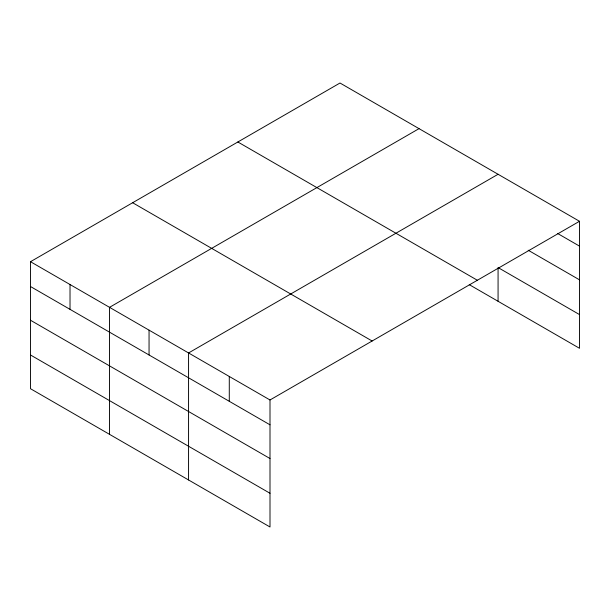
<?xml version="1.0" encoding="UTF-8"?>
<svg xmlns="http://www.w3.org/2000/svg" width="610" height="610" viewBox="0 0 610 610"><rect width="100%" height="100%" fill="white"/><g stroke="black" fill="none" stroke-linecap="round" stroke-linejoin="round"><path stroke-width="0.91" d="M579.5 221.285L339.999 83.013L30.5 261.705L30.5 388.715L270.001 526.987L270.001 399.977L579.5 221.285L579.5 348.295L469.258 284.649M419.032 128.641L109.533 307.333L109.533 434.343M498.073 174.277L188.566 352.961L188.566 479.971M557.517 233.424L579.5 246.12M528.199 250.222L579.5 279.837M579.5 314.577L498.073 267.569L498.073 301.287M237.862 141.985L477.363 280.257M132.637 202.733L372.138 341.013M30.5 261.705L270.001 399.977M30.5 286.532L270.001 424.812M30.5 320.25L270.001 458.529M30.5 354.989L270.001 493.269M229.284 376.469L229.284 401.304M149.053 330.147L149.053 354.982M70.02 284.519L70.02 309.346"/></g></svg>
